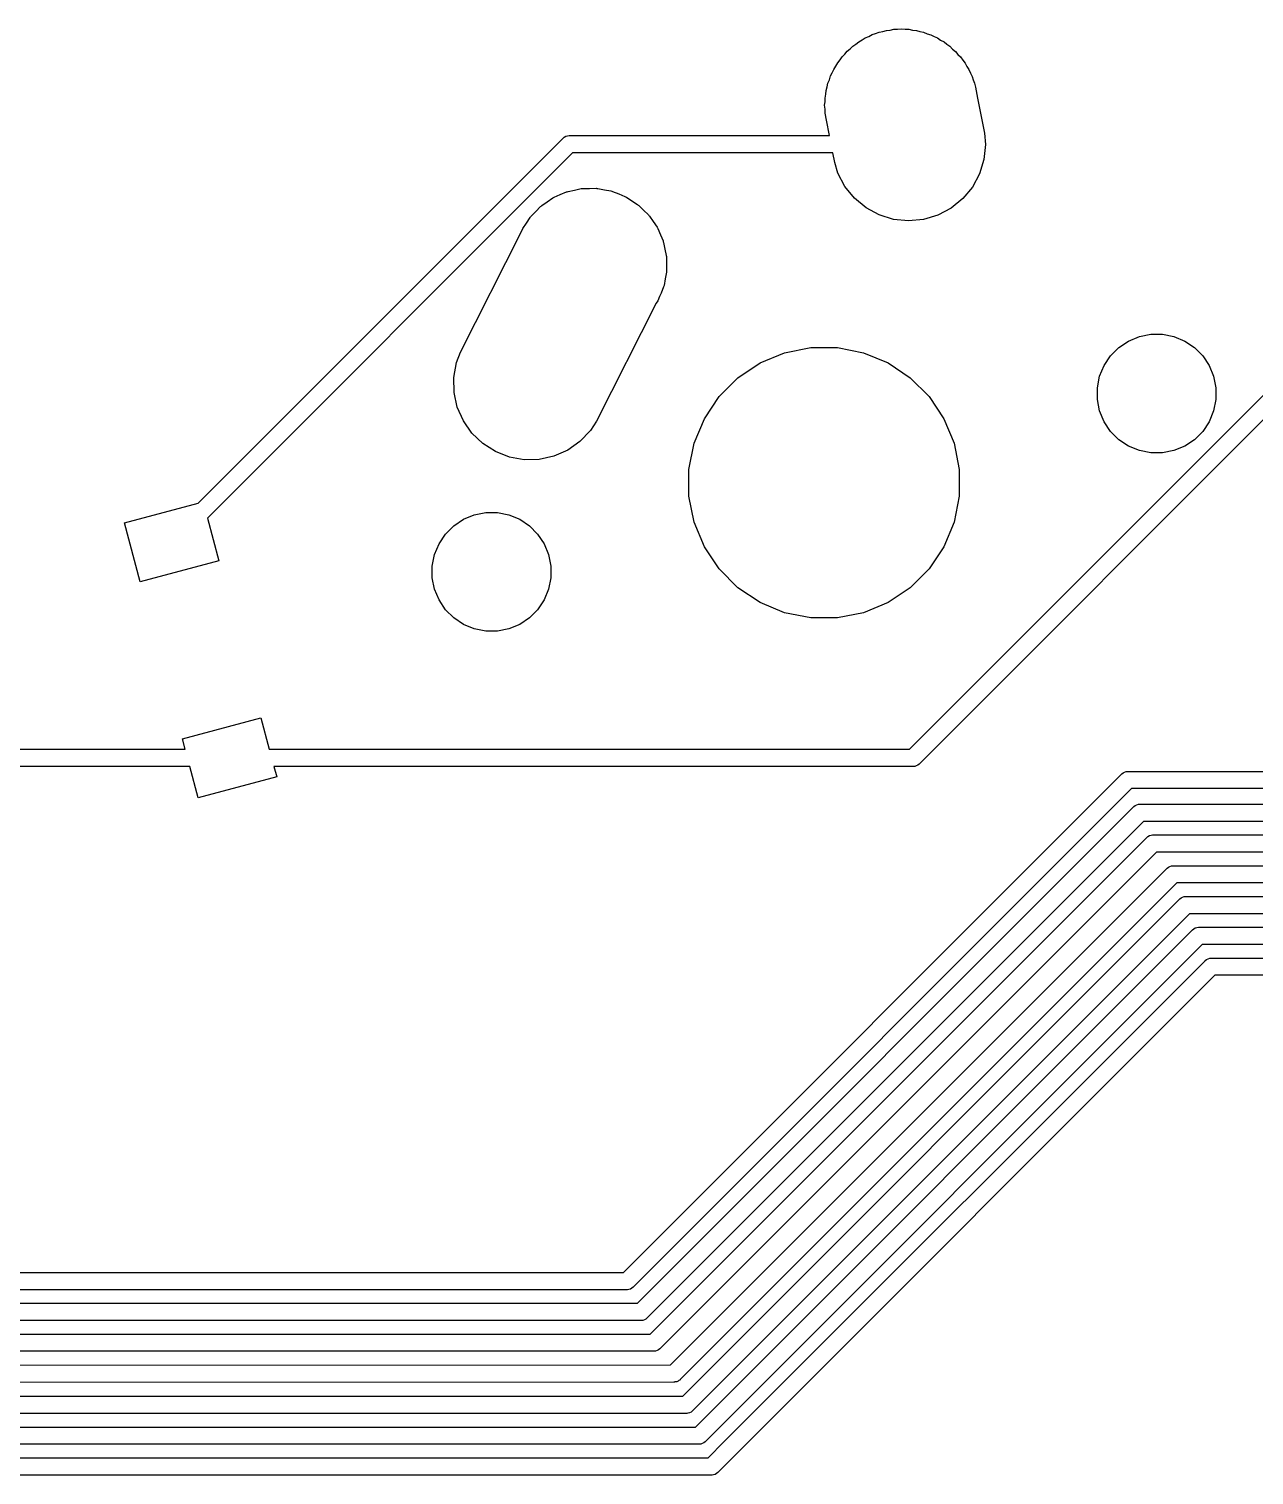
# Model space of a CAD drawing. Extents: x -662 to -203, y -195 to -58.
# Drawn here: x -383.3 to -365.22, y -101.31 to -79.98 of the extents above; entities that cross this region are included whole.
import ezdxf

# ---------------------------------------------------------------- set-up
doc = ezdxf.new("R2010")
doc.units = 0
doc.layers.add('BLACK', color=7, linetype='CONTINUOUS')

msp = doc.modelspace()

# ---------------------------------------------------------------- linework, layer by layer
at = {"layer": 'BLACK', "linetype": 'CONTINUOUS'}
for p, q in [((-370.643, -79.9998), (-370.59, -79.9947)), ((-370.59, -79.9947), (-370.537, -79.9842)), ((-370.537, -79.9842), (-370.48, -79.9842)), ((-370.48, -79.9842), (-370.422, -79.9788)), ((-370.422, -79.9788), (-370.369, -79.9842)), ((-370.369, -79.9842), (-370.315, -79.9842)), ((-370.315, -79.9842), (-370.259, -79.9955)), ((-370.259, -79.9955), (-370.202, -80.0013)), ((-371.143, -80.2354), (-371.096, -80.2035)), ((-371.096, -80.2035), (-371.051, -80.1672)), ((-371.051, -80.1672), (-371.004, -80.1421)), ((-371.004, -80.1421), (-370.959, -80.1123)), ((-370.959, -80.1123), (-370.906, -80.0903)), ((-370.906, -80.0903), (-370.855, -80.0634)), ((-370.855, -80.0634), (-370.804, -80.048)), ((-370.804, -80.048), (-370.754, -80.0275)), ((-370.754, -80.0275), (-370.698, -80.0163)), ((-370.698, -80.0163), (-370.643, -79.9998)), ((-370.202, -80.0013), (-370.151, -80.017)), ((-370.151, -80.017), (-370.098, -80.0275)), ((-370.098, -80.0275), (-370.045, -80.0495)), ((-370.045, -80.0495), (-369.99, -80.0663)), ((-369.99, -80.0663), (-369.943, -80.0918)), ((-369.943, -80.0918), (-369.893, -80.1123)), ((-369.893, -80.1123), (-369.846, -80.1442)), ((-369.846, -80.1442), (-369.795, -80.1715)), ((-369.795, -80.1715), (-369.754, -80.2056)), ((-369.754, -80.2056), (-369.709, -80.2354)), ((-371.33, -80.4367), (-371.3, -80.3921)), ((-371.3, -80.3921), (-371.259, -80.3515)), ((-371.259, -80.3515), (-371.223, -80.3072)), ((-371.223, -80.3072), (-371.181, -80.2733)), ((-371.181, -80.2733), (-371.143, -80.2354)), ((-369.709, -80.2354), (-369.668, -80.276)), ((-369.668, -80.276), (-369.624, -80.3126)), ((-369.624, -80.3126), (-369.59, -80.3542)), ((-369.59, -80.3542), (-369.552, -80.3921)), ((-369.552, -80.3921), (-369.52, -80.4399)), ((-371.469, -80.6731), (-371.444, -80.6259)), ((-371.444, -80.6259), (-371.423, -80.5764)), ((-371.423, -80.5764), (-371.391, -80.5286)), ((-371.391, -80.5286), (-371.364, -80.478)), ((-371.364, -80.478), (-371.33, -80.4367)), ((-369.52, -80.4399), (-369.484, -80.4844)), ((-369.484, -80.4844), (-369.459, -80.5318)), ((-369.459, -80.5318), (-369.429, -80.5764)), ((-369.429, -80.5764), (-369.407, -80.6294)), ((-369.407, -80.6294), (-369.38, -80.6802)), ((-371.534, -80.8849), (-371.518, -80.8337)), ((-371.518, -80.8337), (-371.508, -80.7811)), ((-371.508, -80.7811), (-371.486, -80.728)), ((-371.486, -80.728), (-371.469, -80.6731)), ((-369.38, -80.6802), (-369.365, -80.7316)), ((-369.365, -80.7316), (-369.345, -80.7811)), ((-369.345, -80.7811), (-369.333, -80.8375)), ((-369.333, -80.8375), (-369.333, -80.8393)), ((-369.333, -80.8393), (-369.323, -80.8913)), ((-371.557, -81.1054), (-371.551, -81.0521)), ((-371.551, -80.9984), (-371.54, -80.9421)), ((-371.551, -81.0521), (-371.551, -80.9984)), ((-371.54, -80.9421), (-371.534, -80.8849)), ((-369.323, -80.8913), (-369.301, -80.9984)), ((-369.301, -80.9984), (-369.301, -81.0004)), ((-369.301, -81.0004), (-369.2, -81.5184)), ((-371.551, -81.1626), (-371.557, -81.1054)), ((-371.551, -81.22), (-371.551, -81.1626)), ((-371.53, -81.327), (-371.551, -81.22)), ((-371.486, -81.5528), (-371.53, -81.327)), ((-380.801, -86.9744), (-375.421, -81.5944)), ((-375.421, -81.5944), (-375.417, -81.5896)), ((-375.417, -81.5896), (-375.398, -81.5737)), ((-375.398, -81.5737), (-375.376, -81.5619)), ((-375.376, -81.5619), (-375.352, -81.5547)), ((-375.352, -81.5547), (-375.327, -81.5522)), ((-375.327, -81.5522), (-375.321, -81.5528)), ((-375.321, -81.5528), (-371.486, -81.5528)), ((-369.184, -81.6837), (-369.207, -81.9042)), ((-369.2, -81.5184), (-369.184, -81.6837)), ((-375.275, -81.8068), (-380.665, -87.1968)), ((-371.436, -81.8068), (-375.275, -81.8068)), ((-371.408, -81.9498), (-371.436, -81.8068)), ((-369.207, -81.9042), (-369.272, -82.116)), ((-371.361, -82.1089), (-371.408, -81.9498)), ((-371.257, -82.3047), (-371.361, -82.1089)), ((-369.272, -82.116), (-369.377, -82.3111)), ((-375.246, -82.3558), (-375.15, -82.3345)), ((-375.15, -82.3345), (-375.138, -82.3343)), ((-375.138, -82.3343), (-375.126, -82.3319)), ((-375.126, -82.3319), (-375.027, -82.3319)), ((-375.027, -82.3319), (-374.928, -82.3298)), ((-374.928, -82.3298), (-374.916, -82.3319)), ((-374.916, -82.3319), (-374.904, -82.3319)), ((-374.904, -82.3319), (-374.807, -82.3512)), ((-371.117, -82.4765), (-371.257, -82.3047)), ((-369.377, -82.3111), (-369.518, -82.4819)), ((-375.732, -82.5831), (-375.65, -82.5281)), ((-375.65, -82.5281), (-375.569, -82.4716)), ((-375.569, -82.4716), (-375.558, -82.4667)), ((-375.558, -82.4667), (-375.548, -82.4599)), ((-375.548, -82.4599), (-375.457, -82.4221)), ((-375.457, -82.4221), (-375.366, -82.3824)), ((-375.366, -82.3824), (-375.354, -82.3798)), ((-375.354, -82.3798), (-375.343, -82.3751)), ((-375.343, -82.3751), (-375.246, -82.3558)), ((-374.807, -82.3512), (-374.71, -82.3684)), ((-374.71, -82.3684), (-374.699, -82.3728)), ((-374.699, -82.3728), (-374.687, -82.3751)), ((-374.687, -82.3751), (-374.596, -82.413)), ((-374.596, -82.413), (-374.504, -82.4488)), ((-374.504, -82.4488), (-374.493, -82.4553)), ((-374.493, -82.4553), (-374.482, -82.4599)), ((-374.482, -82.4599), (-374.4, -82.5148)), ((-374.4, -82.5148), (-374.317, -82.5679)), ((-370.946, -82.6176), (-371.117, -82.4765)), ((-369.518, -82.4819), (-369.69, -82.6219)), ((-375.957, -82.8418), (-375.904, -82.7586)), ((-375.904, -82.7586), (-375.896, -82.7498)), ((-375.896, -82.7498), (-375.889, -82.7397)), ((-375.889, -82.7397), (-375.819, -82.6699)), ((-375.819, -82.6699), (-375.751, -82.5986)), ((-375.751, -82.5986), (-375.741, -82.5916)), ((-375.741, -82.5916), (-375.732, -82.5831)), ((-374.317, -82.5679), (-374.308, -82.5763)), ((-374.308, -82.5763), (-374.298, -82.5831)), ((-374.298, -82.5831), (-374.228, -82.6529)), ((-374.228, -82.6529), (-374.157, -82.7212)), ((-374.157, -82.7212), (-374.15, -82.7312)), ((-374.15, -82.7312), (-374.141, -82.7397)), ((-374.141, -82.7397), (-374.086, -82.8219)), ((-370.751, -82.7227), (-370.946, -82.6176)), ((-370.539, -82.7878), (-370.751, -82.7227)), ((-369.886, -82.7257), (-370.098, -82.7893)), ((-369.69, -82.6219), (-369.886, -82.7257)), ((-376.038, -82.9865), (-376.012, -82.924)), ((-376.012, -82.924), (-375.957, -82.8418)), ((-374.086, -82.8219), (-374.03, -82.9028)), ((-374.03, -82.9028), (-374.025, -82.9139)), ((-374.025, -82.9139), (-374.018, -82.924)), ((-374.018, -82.924), (-373.98, -83.0153)), ((-370.319, -82.8103), (-370.539, -82.7878)), ((-370.098, -82.7893), (-370.319, -82.8103)), ((-376.931, -84.7465), (-376.038, -82.9865)), ((-373.98, -83.0153), (-373.941, -83.1057)), ((-373.941, -83.1057), (-373.938, -83.1175)), ((-373.938, -83.1175), (-373.933, -83.1287)), ((-373.933, -83.1287), (-373.914, -83.2256)), ((-373.914, -83.2256), (-373.893, -83.3221)), ((-373.893, -83.3221), (-373.892, -83.3342)), ((-373.892, -83.3342), (-373.89, -83.3461)), ((-373.89, -83.3461), (-373.89, -83.4449)), ((-373.89, -83.5677), (-373.909, -83.6646)), ((-373.89, -83.4449), (-373.888, -83.5436)), ((-373.888, -83.5436), (-373.89, -83.5556)), ((-373.89, -83.5556), (-373.89, -83.5677)), ((-370.305, -90.6056), (-363.297, -83.5971)), ((-373.933, -83.785), (-373.971, -83.8763)), ((-373.931, -83.7732), (-373.933, -83.785)), ((-373.926, -83.7619), (-373.931, -83.7732)), ((-373.909, -83.6646), (-373.926, -83.7619)), ((-363.085, -83.744), (-370.159, -90.818)), ((-374.042, -84.0259), (-374.924, -85.7645)), ((-374.018, -83.9898), (-374.042, -84.0259)), ((-373.992, -83.9274), (-374.018, -83.9898)), ((-373.987, -83.9166), (-373.992, -83.9274)), ((-373.971, -83.8763), (-373.987, -83.9166)), ((-372.147, -84.7563), (-371.761, -84.6796)), ((-371.761, -84.6796), (-371.369, -84.6796)), ((-371.369, -84.6796), (-370.983, -84.7563)), ((-367.338, -84.801), (-367.216, -84.6791)), ((-367.216, -84.6791), (-367.072, -84.5833)), ((-367.072, -84.5833), (-366.913, -84.5174)), ((-366.913, -84.5174), (-366.744, -84.4837)), ((-366.744, -84.4837), (-366.572, -84.4837)), ((-366.572, -84.4837), (-366.403, -84.5174)), ((-366.403, -84.5174), (-366.244, -84.5833)), ((-366.244, -84.5833), (-366.1, -84.6791)), ((-366.1, -84.6791), (-365.978, -84.801)), ((-377.03, -85.1195), (-376.991, -84.9012)), ((-376.991, -84.9012), (-376.931, -84.7465)), ((-372.509, -84.9066), (-372.147, -84.7563)), ((-370.983, -84.7563), (-370.62, -84.9066)), ((-367.433, -84.9443), (-367.338, -84.801)), ((-365.978, -84.801), (-365.883, -84.9443)), ((-372.836, -85.1248), (-372.509, -84.9066)), ((-370.62, -84.9066), (-370.294, -85.1248)), ((-367.533, -85.2726), (-367.499, -85.1035)), ((-367.499, -85.1035), (-367.433, -84.9443)), ((-365.883, -84.9443), (-365.817, -85.1035)), ((-365.817, -85.1035), (-365.783, -85.2726)), ((-377.025, -85.341), (-377.03, -85.1195)), ((-373.114, -85.4025), (-372.836, -85.1248)), ((-370.294, -85.1248), (-370.016, -85.4025)), ((-367.533, -85.4449), (-367.533, -85.2726)), ((-365.783, -85.2726), (-365.783, -85.4449)), ((-376.977, -85.5574), (-377.025, -85.341)), ((-373.332, -85.7291), (-373.114, -85.4025)), ((-370.016, -85.4025), (-369.798, -85.7291)), ((-367.499, -85.614), (-367.533, -85.4449)), ((-365.783, -85.4449), (-365.817, -85.614)), ((-376.888, -85.7603), (-376.977, -85.5574)), ((-373.482, -86.092), (-373.332, -85.7291)), ((-369.798, -85.7291), (-369.648, -86.092)), ((-367.433, -85.7732), (-367.499, -85.614)), ((-365.817, -85.614), (-365.883, -85.7732)), ((-376.761, -85.9419), (-376.888, -85.7603)), ((-376.601, -86.0952), (-376.761, -85.9419)), ((-375.014, -85.9045), (-375.167, -86.0645)), ((-374.924, -85.7645), (-375.014, -85.9045)), ((-367.338, -85.9165), (-367.433, -85.7732)), ((-367.216, -86.0384), (-367.338, -85.9165)), ((-365.978, -85.9165), (-366.1, -86.0384)), ((-365.883, -85.7732), (-365.978, -85.9165)), ((-376.414, -86.2143), (-376.601, -86.0952)), ((-375.167, -86.0645), (-375.348, -86.1915)), ((-373.559, -86.4772), (-373.482, -86.092)), ((-369.648, -86.092), (-369.571, -86.4772)), ((-367.072, -86.1342), (-367.216, -86.0384)), ((-366.913, -86.2001), (-367.072, -86.1342)), ((-366.244, -86.1342), (-366.403, -86.2001)), ((-366.1, -86.0384), (-366.244, -86.1342)), ((-376.207, -86.2947), (-376.414, -86.2143)), ((-375.989, -86.3333), (-376.207, -86.2947)), ((-375.768, -86.3286), (-375.989, -86.3333)), ((-375.551, -86.2807), (-375.768, -86.3286)), ((-375.348, -86.1915), (-375.551, -86.2807)), ((-366.744, -86.2337), (-366.913, -86.2001)), ((-366.572, -86.2337), (-366.744, -86.2337)), ((-366.403, -86.2001), (-366.572, -86.2337)), ((-373.559, -86.8699), (-373.559, -86.4772)), ((-369.571, -86.4772), (-369.571, -86.8699)), ((-381.888, -87.2656), (-380.801, -86.9744)), ((-373.482, -87.2551), (-373.559, -86.8699)), ((-369.571, -86.8699), (-369.648, -87.2551)), ((-380.665, -87.1968), (-380.496, -87.8244)), ((-377.03, -87.3087), (-376.886, -87.2129)), ((-376.886, -87.2129), (-376.727, -87.147)), ((-376.727, -87.147), (-376.558, -87.1134)), ((-376.558, -87.1134), (-376.386, -87.1134)), ((-376.386, -87.1134), (-376.217, -87.147)), ((-376.217, -87.147), (-376.057, -87.2129)), ((-376.057, -87.2129), (-375.914, -87.3087)), ((-381.656, -88.135), (-381.888, -87.2656)), ((-377.247, -87.5739), (-377.151, -87.4306)), ((-377.151, -87.4306), (-377.03, -87.3087)), ((-375.914, -87.3087), (-375.792, -87.4306)), ((-375.792, -87.4306), (-375.696, -87.5739)), ((-373.332, -87.618), (-373.482, -87.2551)), ((-369.648, -87.2551), (-369.798, -87.618)), ((-377.313, -87.7331), (-377.247, -87.5739)), ((-375.696, -87.5739), (-375.63, -87.7331)), ((-373.114, -87.9446), (-373.332, -87.618)), ((-369.798, -87.618), (-370.016, -87.9446)), ((-380.496, -87.8244), (-381.656, -88.135)), ((-377.347, -87.9022), (-377.313, -87.7331)), ((-375.63, -87.7331), (-375.597, -87.9022)), ((-377.347, -88.0745), (-377.347, -87.9022)), ((-377.313, -88.2436), (-377.347, -88.0745)), ((-375.597, -88.0745), (-375.63, -88.2436)), ((-375.597, -87.9022), (-375.597, -88.0745)), ((-372.836, -88.2223), (-373.114, -87.9446)), ((-370.016, -87.9446), (-370.294, -88.2223)), ((-377.247, -88.4028), (-377.313, -88.2436)), ((-375.63, -88.2436), (-375.696, -88.4028)), ((-372.509, -88.4405), (-372.836, -88.2223)), ((-370.294, -88.2223), (-370.62, -88.4405)), ((-377.151, -88.5461), (-377.247, -88.4028)), ((-375.696, -88.4028), (-375.792, -88.5461)), ((-372.147, -88.5908), (-372.509, -88.4405)), ((-370.62, -88.4405), (-370.983, -88.5908)), ((-377.03, -88.668), (-377.151, -88.5461)), ((-376.886, -88.7638), (-377.03, -88.668)), ((-375.914, -88.668), (-376.057, -88.7638)), ((-375.792, -88.5461), (-375.914, -88.668)), ((-371.761, -88.6675), (-372.147, -88.5908)), ((-371.369, -88.6675), (-371.761, -88.6675)), ((-370.983, -88.5908), (-371.369, -88.6675)), ((-376.727, -88.8297), (-376.886, -88.7638)), ((-376.558, -88.8634), (-376.727, -88.8297)), ((-376.386, -88.8634), (-376.558, -88.8634)), ((-376.217, -88.8297), (-376.386, -88.8634)), ((-376.057, -88.7638), (-376.217, -88.8297)), ((-381.034, -90.4532), (-379.875, -90.1426)), ((-379.875, -90.1426), (-379.751, -90.6056)), ((-385.604, -90.6056), (-380.994, -90.6056)), ((-380.994, -90.6056), (-381.034, -90.4532)), ((-379.751, -90.6056), (-370.305, -90.6056)), ((-380.925, -90.8596), (-385.672, -90.8596)), ((-380.801, -91.3225), (-380.925, -90.8596)), ((-370.259, -90.8596), (-379.683, -90.8596)), ((-379.683, -90.8596), (-379.642, -91.012)), ((-370.253, -90.8602), (-370.259, -90.8596)), ((-370.247, -90.8596), (-370.253, -90.8602)), ((-370.228, -90.8577), (-370.247, -90.8596)), ((-370.204, -90.8505), (-370.228, -90.8577)), ((-370.182, -90.8387), (-370.204, -90.8505)), ((-370.163, -90.8228), (-370.182, -90.8387)), ((-370.159, -90.818), (-370.163, -90.8228)), ((-379.642, -91.012), (-380.801, -91.3225)), ((-374.525, -98.3234), (-367.175, -90.9736)), ((-367.175, -90.9736), (-367.171, -90.9688)), ((-367.171, -90.9688), (-367.152, -90.9529)), ((-367.152, -90.9529), (-367.13, -90.9411)), ((-367.13, -90.9411), (-367.106, -90.9338)), ((-367.106, -90.9338), (-367.081, -90.9314)), ((-367.081, -90.9314), (-367.075, -90.932)), ((-367.075, -90.932), (-356.516, -90.932)), ((-367.028, -91.186), (-374.378, -98.5358)), ((-356.47, -91.186), (-367.028, -91.186)), ((-374.318, -98.7774), (-366.997, -91.4565)), ((-366.997, -91.4565), (-366.993, -91.4517)), ((-366.993, -91.4517), (-366.974, -91.4358)), ((-366.974, -91.4358), (-366.952, -91.424)), ((-366.952, -91.424), (-366.928, -91.4168)), ((-366.928, -91.4168), (-366.909, -91.4149)), ((-366.909, -91.4149), (-366.903, -91.4143)), ((-366.903, -91.4143), (-366.897, -91.4149)), ((-366.897, -91.4149), (-356.338, -91.4149)), ((-366.85, -91.6689), (-374.171, -98.9898)), ((-356.292, -91.6689), (-366.85, -91.6689)), ((-374.13, -99.2314), (-366.809, -91.9106)), ((-366.809, -91.9106), (-366.805, -91.9057)), ((-366.805, -91.9057), (-366.786, -91.8898)), ((-366.786, -91.8898), (-366.764, -91.8781)), ((-366.764, -91.8781), (-366.74, -91.8708)), ((-366.74, -91.8708), (-366.721, -91.869)), ((-366.721, -91.869), (-366.715, -91.8683)), ((-366.715, -91.8683), (-366.709, -91.869)), ((-366.709, -91.869), (-356.15, -91.869)), ((-366.662, -92.123), (-373.983, -99.4438)), ((-356.104, -92.123), (-366.662, -92.123)), ((-373.829, -99.6855), (-366.509, -92.3646)), ((-366.509, -92.3646), (-366.505, -92.3597)), ((-366.505, -92.3597), (-366.485, -92.3439)), ((-366.485, -92.3439), (-366.463, -92.3321)), ((-366.463, -92.3321), (-366.439, -92.3248)), ((-366.439, -92.3248), (-366.421, -92.323)), ((-366.421, -92.323), (-366.414, -92.3223)), ((-366.414, -92.3223), (-366.408, -92.323)), ((-366.408, -92.323), (-355.962, -92.323)), ((-366.362, -92.577), (-373.683, -99.8978)), ((-355.916, -92.577), (-366.362, -92.577)), ((-366.317, -92.8137), (-366.297, -92.7979)), ((-366.297, -92.7979), (-366.275, -92.7861)), ((-366.275, -92.7861), (-366.251, -92.7788)), ((-366.251, -92.7788), (-366.226, -92.7764)), ((-366.251, -92.7788), (-366.251, -92.7788)), ((-366.226, -92.7764), (-366.22, -92.777)), ((-366.22, -92.777), (-355.774, -92.777)), ((-373.651, -100.149), (-366.321, -92.8186)), ((-366.321, -92.8186), (-366.317, -92.8137)), ((-366.174, -93.031), (-373.504, -100.361)), ((-355.728, -93.031), (-366.174, -93.031)), ((-373.463, -100.603), (-366.132, -93.2726)), ((-366.132, -93.2726), (-366.128, -93.2677)), ((-366.128, -93.2677), (-366.109, -93.2519)), ((-366.109, -93.2519), (-366.087, -93.2401)), ((-366.087, -93.2401), (-366.063, -93.2328)), ((-366.063, -93.2328), (-366.038, -93.2304)), ((-366.063, -93.2328), (-366.063, -93.2328)), ((-366.038, -93.2304), (-366.032, -93.231)), ((-366.032, -93.231), (-355.586, -93.231)), ((-365.986, -93.485), (-373.316, -100.816)), ((-355.54, -93.485), (-365.986, -93.485)), ((-373.042, -100.824), (-365.944, -93.7266)), ((-365.944, -93.7266), (-365.94, -93.7218)), ((-365.94, -93.7218), (-365.921, -93.7059)), ((-365.921, -93.7059), (-365.899, -93.6941)), ((-365.899, -93.6941), (-365.875, -93.6868)), ((-365.875, -93.6868), (-365.856, -93.685)), ((-365.856, -93.685), (-365.85, -93.6844)), ((-365.856, -93.685), (-365.856, -93.685)), ((-365.85, -93.6844), (-365.844, -93.685)), ((-365.844, -93.685), (-357.442, -93.685)), ((-365.798, -93.939), (-372.862, -101.004)), ((-357.488, -93.939), (-365.798, -93.939)), ((-390.777, -98.3234), (-374.525, -98.3234)), ((-374.401, -98.5565), (-374.423, -98.5683)), ((-374.382, -98.5406), (-374.401, -98.5565)), ((-374.378, -98.5358), (-374.382, -98.5406)), ((-374.478, -98.5774), (-390.824, -98.5774)), ((-374.472, -98.578), (-374.478, -98.5774)), ((-374.466, -98.5774), (-374.472, -98.578)), ((-374.447, -98.5756), (-374.466, -98.5774)), ((-374.423, -98.5683), (-374.447, -98.5756)), ((-390.965, -98.7774), (-374.318, -98.7774)), ((-374.272, -99.0314), (-391.012, -99.0314)), ((-374.265, -99.032), (-374.272, -99.0314)), ((-374.259, -99.0314), (-374.265, -99.032)), ((-374.241, -99.0296), (-374.259, -99.0314)), ((-374.217, -99.0223), (-374.241, -99.0296)), ((-374.195, -99.0105), (-374.217, -99.0223)), ((-374.175, -98.9946), (-374.195, -99.0105)), ((-374.171, -98.9898), (-374.175, -98.9946)), ((-391.153, -99.2314), (-374.13, -99.2314)), ((-374.084, -99.4854), (-391.2, -99.4854)), ((-374.077, -99.486), (-374.084, -99.4854)), ((-374.071, -99.4854), (-374.077, -99.486)), ((-374.053, -99.4836), (-374.071, -99.4854)), ((-374.029, -99.4763), (-374.053, -99.4836)), ((-374.007, -99.4645), (-374.029, -99.4763)), ((-373.987, -99.4487), (-374.007, -99.4645)), ((-373.983, -99.4438), (-373.987, -99.4487)), ((-391.462, -99.695), (-373.829, -99.6855)), ((-373.783, -99.9394), (-391.51, -99.949)), ((-373.777, -99.94), (-373.783, -99.9394)), ((-373.771, -99.9394), (-373.777, -99.94)), ((-373.765, -99.9389), (-373.771, -99.9394)), ((-373.771, -99.9394), (-373.771, -99.9394)), ((-373.752, -99.9376), (-373.765, -99.9389)), ((-373.74, -99.9341), (-373.752, -99.9376)), ((-373.752, -99.9376), (-373.752, -99.9376)), ((-373.752, -99.9376), (-373.752, -99.9376)), ((-373.728, -99.9303), (-373.74, -99.9341)), ((-373.717, -99.9245), (-373.728, -99.9303)), ((-373.728, -99.9303), (-373.728, -99.9303)), ((-373.728, -99.9303), (-373.728, -99.9303)), ((-373.706, -99.9185), (-373.717, -99.9245)), ((-373.695, -99.9098), (-373.706, -99.9185)), ((-373.706, -99.9185), (-373.706, -99.9185)), ((-373.706, -99.9185), (-373.706, -99.9185)), ((-373.691, -99.9066), (-373.695, -99.9098)), ((-373.687, -99.9026), (-373.691, -99.9066)), ((-373.691, -99.9066), (-373.691, -99.9066)), ((-373.683, -99.8978), (-373.687, -99.9026)), ((-391.659, -100.149), (-373.651, -100.149)), ((-373.605, -100.403), (-391.705, -100.403)), ((-373.598, -100.404), (-373.605, -100.403)), ((-373.592, -100.403), (-373.598, -100.404)), ((-373.574, -100.401), (-373.592, -100.403)), ((-373.55, -100.394), (-373.574, -100.401)), ((-373.528, -100.382), (-373.55, -100.394)), ((-373.508, -100.366), (-373.528, -100.382)), ((-373.504, -100.361), (-373.508, -100.366)), ((-391.847, -100.603), (-373.463, -100.603)), ((-373.417, -100.857), (-391.893, -100.857)), ((-373.41, -100.858), (-373.417, -100.857)), ((-373.404, -100.857), (-373.41, -100.858)), ((-373.385, -100.855), (-373.404, -100.857)), ((-373.362, -100.848), (-373.385, -100.855)), ((-373.339, -100.836), (-373.362, -100.848)), ((-373.32, -100.82), (-373.339, -100.836)), ((-373.316, -100.816), (-373.32, -100.82)), ((-373.275, -101.057), (-373.042, -100.824)), ((-373.042, -100.824), (-373.042, -100.824)), ((-392.035, -101.057), (-373.275, -101.057)), ((-372.862, -101.004), (-373.128, -101.27)), ((-372.862, -101.004), (-372.862, -101.004)), ((-373.229, -101.311), (-392.081, -101.311)), ((-373.222, -101.312), (-373.229, -101.311)), ((-373.216, -101.311), (-373.222, -101.312)), ((-373.197, -101.309), (-373.216, -101.311)), ((-373.173, -101.302), (-373.197, -101.309)), ((-373.151, -101.29), (-373.173, -101.302)), ((-373.132, -101.274), (-373.151, -101.29)), ((-373.128, -101.27), (-373.132, -101.274))]:
    msp.add_line(p, q, dxfattribs=at)

doc.saveas('drawing.dxf')
